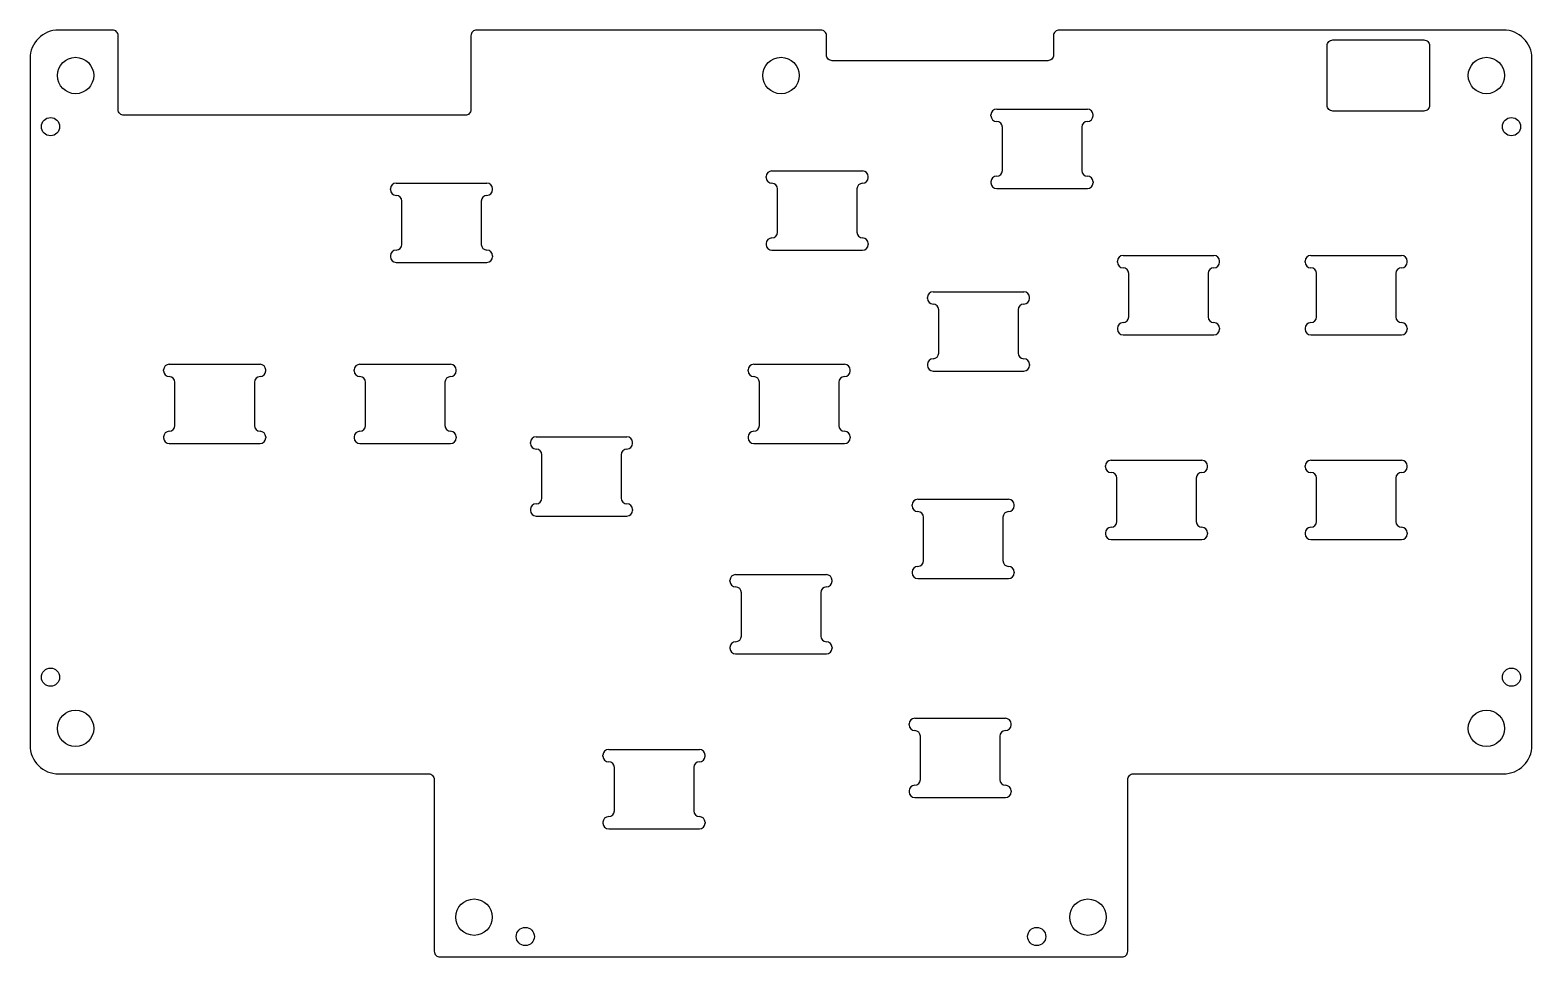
# Model space of a CAD drawing. Header units: millimetres. Extents: x 3 to 267, y 34 to 197.
import ezdxf

# ---------------------------------------------------------------- set-up
doc = ezdxf.new("R2010")
doc.units = ezdxf.units.MM
doc.layers.get('0').update_dxf_attribs({"linetype": 'CONTINUOUS'})

msp = doc.modelspace()

# ---------------------------------------------------------------- linework, layer by layer
for p, q in [((172.91, 183.08), (188.86, 183.08)), ((171.91, 181.92), (171.91, 182.08)), ((173.91, 172.3), (173.91, 179.92)), ((187.86, 179.92), (187.86, 172.3)), ((189.86, 181.92), (189.86, 182.08)), ((133.4, 172.23), (149.35, 172.23)), ((66.36, 168.93), (66.36, 169.09)), ((67.36, 170.09), (83.31, 170.09)), ((84.31, 168.93), (84.31, 169.09)), ((132.4, 171.06), (132.4, 171.23)), ((134.4, 161.44), (134.4, 169.06)), ((148.35, 169.06), (148.35, 161.44)), ((150.35, 171.06), (150.35, 171.23)), ((171.91, 170.3), (171.91, 170.13)), ((172.91, 169.13), (188.86, 169.13)), ((189.86, 170.3), (189.86, 170.13)), ((68.36, 159.3), (68.36, 166.93)), ((82.31, 166.93), (82.31, 159.3)), ((132.4, 159.44), (132.4, 159.28)), ((150.35, 159.44), (150.35, 159.28)), ((66.36, 157.3), (66.36, 157.14)), ((67.36, 156.14), (83.31, 156.14)), ((84.31, 157.3), (84.31, 157.14)), ((133.4, 158.28), (149.35, 158.28)), ((194.13, 156.19), (194.13, 156.35)), ((195.13, 157.35), (211.08, 157.35)), ((212.08, 156.19), (212.08, 156.35)), ((227.13, 156.19), (227.13, 156.35)), ((228.13, 157.35), (244.08, 157.35)), ((245.08, 156.19), (245.08, 156.35)), ((196.13, 146.56), (196.13, 154.19)), ((210.08, 154.19), (210.08, 146.56)), ((229.13, 146.56), (229.13, 154.19)), ((243.08, 154.19), (243.08, 146.56)), ((161.73, 150.98), (177.68, 150.98)), ((160.73, 149.81), (160.73, 149.98)), ((178.68, 149.81), (178.68, 149.98)), ((162.73, 140.19), (162.73, 147.81)), ((176.68, 147.81), (176.68, 140.19)), ((194.13, 144.56), (194.13, 144.4)), ((195.13, 143.4), (211.08, 143.4)), ((212.08, 144.56), (212.08, 144.4)), ((227.13, 144.56), (227.13, 144.4)), ((228.13, 143.4), (244.08, 143.4)), ((245.08, 144.56), (245.08, 144.4)), ((27.48, 138.23), (43.43, 138.23)), ((60.98, 138.23), (76.93, 138.23)), ((130.21, 138.23), (146.16, 138.23)), ((160.73, 138.19), (160.73, 138.03)), ((178.68, 138.19), (178.68, 138.03)), ((26.48, 137.06), (26.48, 137.23)), ((28.48, 127.44), (28.48, 135.06)), ((42.43, 135.06), (42.43, 127.44)), ((44.43, 137.06), (44.43, 137.23)), ((59.98, 137.06), (59.98, 137.23)), ((61.98, 127.44), (61.98, 135.06)), ((75.93, 135.06), (75.93, 127.44)), ((77.93, 137.06), (77.93, 137.23)), ((129.21, 137.06), (129.21, 137.23)), ((131.21, 127.44), (131.21, 135.06)), ((145.16, 135.06), (145.16, 127.44)), ((147.16, 137.06), (147.16, 137.23)), ((161.73, 137.03), (177.68, 137.03)), ((26.48, 125.44), (26.48, 125.28)), ((27.48, 124.28), (43.43, 124.28)), ((44.43, 125.44), (44.43, 125.28)), ((59.98, 125.44), (59.98, 125.28)), ((60.98, 124.28), (76.93, 124.28)), ((77.93, 125.44), (77.93, 125.28)), ((90.96, 124.31), (90.96, 124.48)), ((91.96, 125.48), (107.91, 125.48)), ((108.91, 124.31), (108.91, 124.48)), ((129.21, 125.44), (129.21, 125.28)), ((130.21, 124.28), (146.16, 124.28)), ((147.16, 125.44), (147.16, 125.28)), ((92.96, 114.69), (92.96, 122.31)), ((106.91, 122.31), (106.91, 114.69)), ((192.04, 120.19), (192.04, 120.35)), ((193.04, 121.35), (208.99, 121.35)), ((209.99, 120.19), (209.99, 120.35)), ((227.13, 120.19), (227.13, 120.35)), ((228.13, 121.35), (244.08, 121.35)), ((245.08, 120.19), (245.08, 120.35)), ((194.04, 110.56), (194.04, 118.19)), ((207.99, 118.19), (207.99, 110.56)), ((229.13, 110.56), (229.13, 118.19)), ((243.08, 118.19), (243.08, 110.56)), ((159.06, 114.48), (175.01, 114.48)), ((90.96, 112.69), (90.96, 112.53)), ((91.96, 111.53), (107.91, 111.53)), ((108.91, 112.69), (108.91, 112.53)), ((158.06, 113.31), (158.06, 113.48)), ((160.06, 103.69), (160.06, 111.31)), ((174.01, 111.31), (174.01, 103.69)), ((176.01, 113.31), (176.01, 113.48)), ((192.04, 108.56), (192.04, 108.4)), ((209.99, 108.56), (209.99, 108.4)), ((227.13, 108.56), (227.13, 108.4)), ((245.08, 108.56), (245.08, 108.4)), ((193.04, 107.4), (208.99, 107.4)), ((228.13, 107.4), (244.08, 107.4)), ((127.03, 101.23), (142.98, 101.23)), ((158.06, 101.69), (158.06, 101.53)), ((159.06, 100.53), (175.01, 100.53)), ((176.01, 101.69), (176.01, 101.53)), ((126.03, 100.06), (126.03, 100.23)), ((128.03, 90.44), (128.03, 98.06)), ((141.98, 98.06), (141.98, 90.44)), ((143.98, 100.06), (143.98, 100.23)), ((126.03, 88.44), (126.03, 88.28)), ((127.03, 87.28), (142.98, 87.28)), ((143.98, 88.44), (143.98, 88.28)), ((157.5, 74.81), (157.5, 74.98)), ((158.5, 75.98), (174.45, 75.98)), ((175.45, 74.81), (175.45, 74.98)), ((159.5, 65.19), (159.5, 72.81)), ((173.45, 72.81), (173.45, 65.19)), ((103.71, 69.31), (103.71, 69.48)), ((104.71, 70.48), (120.66, 70.48)), ((121.66, 69.31), (121.66, 69.48)), ((105.71, 59.69), (105.71, 67.31)), ((119.66, 67.31), (119.66, 59.69)), ((157.5, 63.19), (157.5, 63.03)), ((158.5, 62.03), (174.45, 62.03)), ((175.45, 63.19), (175.45, 63.03)), ((103.71, 57.69), (103.71, 57.53)), ((104.71, 56.53), (120.66, 56.53)), ((121.66, 57.69), (121.66, 57.53))]:
    msp.add_line(p, q)
for points in [[(143, 192.6), (143, 196, 0.414214), (142, 197), (81.5, 197, 0.414214), (80.5, 196), (80.5, 183, -0.414214), (79.5, 182), (19.5, 182, -0.414214), (18.5, 183), (18.5, 196, 0.414214), (17.5, 197), (8, 197, 0.414214), (3, 192), (3, 71.2, 0.414214), (8, 66.2), (73.05, 66.2, -0.414214), (74.05, 65.2), (74.05, 35, 0.414214), (75.05, 34), (194.95, 34, 0.414214), (195.95, 35), (195.95, 65.2, -0.414214), (196.95, 66.2), (262, 66.2, 0.414214), (267, 71.2), (267, 192, 0.414214), (262, 197), (183.9, 197, 0.414214), (182.9, 196), (182.9, 192.6, -0.414214), (181.9, 191.6), (144, 191.6, -0.414214)], [(248, 182.75), (232, 182.75, -0.414214), (231, 183.75), (231, 194.25, -0.414214), (232, 195.25), (248, 195.25, -0.414214), (249, 194.25), (249, 183.75, -0.414214)]]:
    msp.add_lwpolyline(points, format="xyb", close=True)
for centre, radius in [((11, 189), 3.2), ((135, 189), 3.2), ((259, 189), 3.2), ((6.6, 180), 1.6), ((263.4, 180), 1.6), ((6.6, 83.2), 1.6), ((263.4, 83.2), 1.6), ((11, 74.2), 3.2), ((259, 74.2), 3.2), ((81.05, 41), 3.2), ((188.95, 41), 3.2), ((90.05, 37.6), 1.6), ((179.95, 37.6), 1.6)]:
    msp.add_circle(centre, radius)
for centre, start, end in [((172.91, 182.08), 90, 180), ((188.86, 182.08), 0, 90), ((172.91, 181.92), 180, 270), ((172.91, 179.92), 0, 90), ((188.86, 179.92), 90, 180), ((188.86, 181.92), 270, 360), ((133.4, 171.23), 90, 180), ((149.35, 171.23), 0, 90), ((172.91, 172.3), -90, 0), ((188.86, 172.3), 180, 270), ((67.36, 169.09), 90, 180), ((83.31, 169.09), 0, 90), ((133.4, 171.06), 180, 270), ((133.4, 169.06), 0, 90), ((149.35, 169.06), 90, 180), ((149.35, 171.06), 270, 360), ((172.91, 170.3), 90, 180), ((172.91, 170.13), 180, 270), ((188.86, 170.3), 0, 90), ((188.86, 170.13), -90, 0), ((67.36, 168.93), 180, 270), ((67.36, 166.93), 0, 90), ((83.31, 166.93), 90, 180), ((83.31, 168.93), 270, 360), ((133.4, 161.44), -90, 0), ((149.35, 161.44), 180, 270), ((67.36, 159.3), -90, 0), ((83.31, 159.3), 180, 270), ((133.4, 159.44), 90, 180), ((133.4, 159.28), 180, 270), ((149.35, 159.44), 0, 90), ((149.35, 159.28), -90, 0), ((67.36, 157.3), 90, 180), ((67.36, 157.14), 180, 270), ((83.31, 157.3), 0, 90), ((83.31, 157.14), -90, 0), ((195.13, 156.35), 90, 180), ((195.13, 156.19), 180, 270), ((211.08, 156.35), 0, 90), ((211.08, 156.19), 270, 360), ((228.13, 156.35), 90, 180), ((228.13, 156.19), 180, 270), ((244.08, 156.35), 0, 90), ((244.08, 156.19), 270, 360), ((195.13, 154.19), 0, 90), ((211.08, 154.19), 90, 180), ((228.13, 154.19), 0, 90), ((244.08, 154.19), 90, 180), ((161.73, 149.98), 90, 180), ((177.68, 149.98), 0, 90), ((161.73, 149.81), 180, 270), ((161.73, 147.81), 0, 90), ((177.68, 147.81), 90, 180), ((177.68, 149.81), 270, 360), ((195.13, 144.56), 90, 180), ((195.13, 146.56), -90, 0), ((211.08, 146.56), 180, 270), ((211.08, 144.56), 0, 90), ((228.13, 144.56), 90, 180), ((228.13, 146.56), -90, 0), ((244.08, 146.56), 180, 270), ((244.08, 144.56), 0, 90), ((195.13, 144.4), 180, 270), ((211.08, 144.4), -90, 0), ((228.13, 144.4), 180, 270), ((244.08, 144.4), -90, 0), ((161.73, 140.19), -90, 0), ((177.68, 140.19), 180, 270), ((27.48, 137.23), 90, 180), ((43.43, 137.23), 0, 90), ((60.98, 137.23), 90, 180), ((76.93, 137.23), 0, 90), ((130.21, 137.23), 90, 180), ((146.16, 137.23), 0, 90), ((161.73, 138.19), 90, 180), ((161.73, 138.03), 180, 270), ((177.68, 138.19), 0, 90), ((177.68, 138.03), -90, 0), ((27.48, 137.06), 180, 270), ((27.48, 135.06), 0, 90), ((43.43, 135.06), 90, 180), ((43.43, 137.06), 270, 360), ((60.98, 137.06), 180, 270), ((60.98, 135.06), 0, 90), ((76.93, 135.06), 90, 180), ((76.93, 137.06), 270, 360), ((130.21, 137.06), 180, 270), ((130.21, 135.06), 0, 90), ((146.16, 135.06), 90, 180), ((146.16, 137.06), 270, 360), ((27.48, 127.44), -90, 0), ((43.43, 127.44), 180, 270), ((60.98, 127.44), -90, 0), ((76.93, 127.44), 180, 270), ((130.21, 127.44), -90, 0), ((146.16, 127.44), 180, 270), ((27.48, 125.44), 90, 180), ((27.48, 125.28), 180, 270), ((43.43, 125.44), 0, 90), ((43.43, 125.28), -90, 0), ((60.98, 125.44), 90, 180), ((60.98, 125.28), 180, 270), ((76.93, 125.44), 0, 90), ((76.93, 125.28), -90, 0), ((91.96, 124.48), 90, 180), ((91.96, 124.31), 180, 270), ((107.91, 124.48), 0, 90), ((107.91, 124.31), 270, 360), ((130.21, 125.44), 90, 180), ((130.21, 125.28), 180, 270), ((146.16, 125.44), 0, 90), ((146.16, 125.28), -90, 0), ((91.96, 122.31), 0, 90), ((107.91, 122.31), 90, 180), ((193.04, 120.35), 90, 180), ((193.04, 120.19), 180, 270), ((193.04, 118.19), 0, 90), ((208.99, 118.19), 90, 180), ((208.99, 120.35), 0, 90), ((208.99, 120.19), 270, 360), ((228.13, 120.35), 90, 180), ((228.13, 120.19), 180, 270), ((228.13, 118.19), 0, 90), ((244.08, 118.19), 90, 180), ((244.08, 120.35), 0, 90), ((244.08, 120.19), 270, 360), ((91.96, 112.69), 90, 180), ((91.96, 114.69), -90, 0), ((107.91, 114.69), 180, 270), ((107.91, 112.69), 0, 90), ((159.06, 113.48), 90, 180), ((175.01, 113.48), 0, 90), ((91.96, 112.53), 180, 270), ((107.91, 112.53), -90, 0), ((159.06, 113.31), 180, 270), ((159.06, 111.31), 0, 90), ((175.01, 111.31), 90, 180), ((175.01, 113.31), 270, 360), ((193.04, 108.56), 90, 180), ((193.04, 108.4), 180, 270), ((193.04, 110.56), -90, 0), ((208.99, 110.56), 180, 270), ((208.99, 108.56), 0, 90), ((208.99, 108.4), -90, 0), ((228.13, 108.56), 90, 180), ((228.13, 108.4), 180, 270), ((228.13, 110.56), -90, 0), ((244.08, 110.56), 180, 270), ((244.08, 108.56), 0, 90), ((244.08, 108.4), -90, 0), ((159.06, 103.69), -90, 0), ((175.01, 103.69), 180, 270), ((127.03, 100.23), 90, 180), ((142.98, 100.23), 0, 90), ((159.06, 101.69), 90, 180), ((159.06, 101.53), 180, 270), ((175.01, 101.69), 0, 90), ((175.01, 101.53), -90, 0), ((127.03, 100.06), 180, 270), ((127.03, 98.06), 0, 90), ((142.98, 98.06), 90, 180), ((142.98, 100.06), 270, 360), ((127.03, 90.44), -90, 0), ((142.98, 90.44), 180, 270), ((127.03, 88.44), 90, 180), ((127.03, 88.28), 180, 270), ((142.98, 88.44), 0, 90), ((142.98, 88.28), -90, 0), ((158.5, 74.98), 90, 180), ((158.5, 74.81), 180, 270), ((174.45, 74.98), 0, 90), ((174.45, 74.81), 270, 360), ((158.5, 72.81), 0, 90), ((174.45, 72.81), 90, 180), ((104.71, 69.48), 90, 180), ((104.71, 69.31), 180, 270), ((120.66, 69.48), 0, 90), ((120.66, 69.31), 270, 360), ((104.71, 67.31), 0, 90), ((120.66, 67.31), 90, 180), ((158.5, 63.19), 90, 180), ((158.5, 65.19), -90, 0), ((174.45, 65.19), 180, 270), ((174.45, 63.19), 0, 90), ((158.5, 63.03), 180, 270), ((174.45, 63.03), -90, 0), ((104.71, 57.69), 90, 180), ((104.71, 59.69), -90, 0), ((120.66, 59.69), 180, 270), ((120.66, 57.69), 0, 90), ((104.71, 57.53), 180, 270), ((120.66, 57.53), -90, 0)]:
    msp.add_arc(centre, 1, start, end)

doc.saveas('drawing.dxf')
